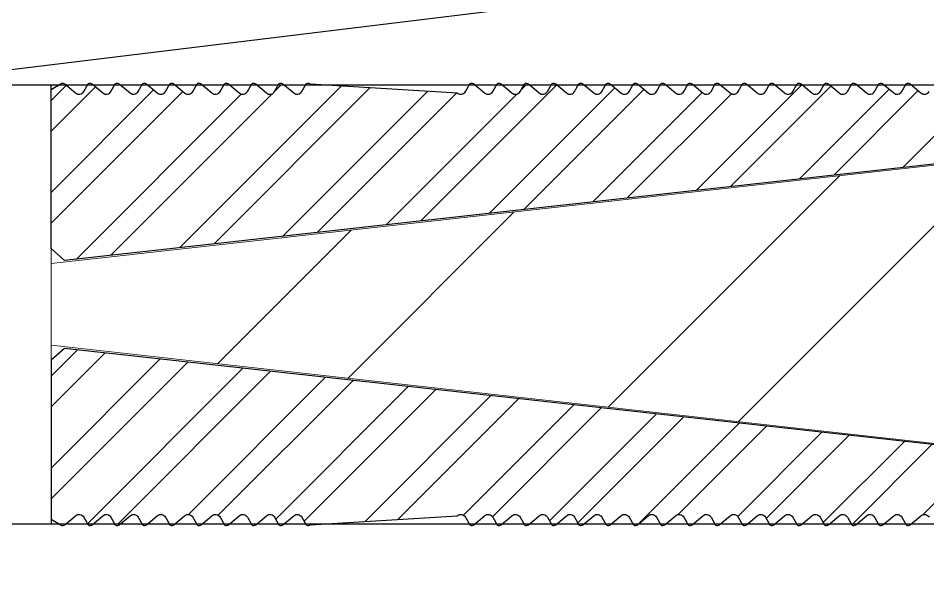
# Model space of a CAD drawing. Header units: millimetres. Extents: x 925681 to 1410834, y 71669 to 296428.
# Drawn here: x 1055210.82 to 1055244.18, y 291840.45 to 291860.7 of the extents above; entities that cross this region are included whole.
import ezdxf

# ---------------------------------------------------------------- set-up
doc = ezdxf.new("R2010")
doc.units = ezdxf.units.MM
doc.header["$LTSCALE"] = 100
for name, color, linetype, lineweight in [('Ap0311_H', 8, 'Continuous', 15), ('Ap0605-StrandSection', 41, 'Continuous', 25), ('STELL', 7, 'Continuous', 18)]:
    doc.layers.add(name, color=color, linetype=linetype, lineweight=lineweight)
doc.layers.add('WEDGES', color=8, linetype='Continuous')
pattern_1 = [(7.000000000000054, (1430, 30590.500000111), (-0.9673379132783588, 7.878335078652992), [])]
pattern_2 = [(45, (1435, 30590.500000111), (-1.683798022700467, 1.683798022700467), []), (45, (1436.122532499954, 30590.500000111), (-1.683798022700467, 1.683798022700467), [])]

# ---------------------------------------------------------------- blocks, each defined once
blk = doc.blocks.new('*U389')
at = {"layer": 'Ap0311_H'}
h = blk.add_hatch(dxfattribs=at)
h.set_pattern_fill('ANSI32', color=256, scale=30, style=0)
h.set_pattern_definition([(45, (85, 597.0500000002503), (-7.954951288348659, 7.954951288348661), []), (45, (90.30330085, 597.0500000002503), (-7.954951288348659, 7.954951288348661), [])])
h.paths.add_polyline_path([(85, 606.0000000002037), (85, 603.0000000002037), (138.4588612462395, 597.0500000002503), (145.0000000000001, 597.0500000002503), (150, 597.6639228047279), (150, 611.3360771956795), (145, 611.9500000001572), (138.4588612462392, 611.9500000001572)])
at = {"layer": 'Ap0605-StrandSection'}
h = blk.add_hatch(dxfattribs=at)
h.set_pattern_fill('ANSI31', color=41, scale=2.5, angle=322.0000000000001, style=0)
h.set_pattern_definition(pattern_1)
edge = h.paths.add_edge_path()
edge.add_line((330, 611.1387523339072), (151.0134716080502, 625.1236443363305))
edge.add_arc((139.4097762668482, 419.0000000052066), 206.4499999949505, 86.77794468987273, 90.00000000005105)
edge.add_line((139.4097762666643, 625.4500000001572), (35, 625.4500000001572))
edge.add_line((35, 625.4500000001572), (35, 612.5500000002503))
edge.add_line((35, 612.5500000002503), (139.4097762666643, 612.5500000002503))
edge.add_arc((139.4097762664798, 419.0000000041043), 193.549999996146, 86.81878624320609, 89.99999999994537, ccw=False)
edge.add_line((150.1506654075347, 612.2517420375661), (329.7484020059928, 598.2190940344881))
edge.add_line((329.7484020059928, 598.2190940344881), (330, 598.2190940344881))
h = blk.add_hatch(dxfattribs=at)
h.set_pattern_fill('ANSI31', color=41, scale=2.5, angle=322.0000000000001, style=0)
h.set_pattern_definition(pattern_1)
h.paths.add_polyline_path([(335, 590.0000000002037), (335, 596.4500000001572), (121.8460471386788, 596.4500000001572), (121.3756138478639, 596.3922380550939), (121.3422649732674, 596.4500000001572), (120.534814520739, 596.4500000001572), (120.4752268411685, 596.400000000227), (120.3711324867327, 596.400000000227), (120.3422649732674, 596.4500000001572), (119.534814520739, 596.4500000001572), (119.4752268411685, 596.400000000227), (119.3711324868491, 596.400000000227), (119.3422649732674, 596.4500000001572), (118.534814520739, 596.4500000001572), (118.4752268411685, 596.400000000227), (118.3711324867327, 596.400000000227), (118.3422649732674, 596.4500000001572), (117.534814520739, 596.4500000001572), (117.4752268411685, 596.400000000227), (117.3711324868491, 596.400000000227), (117.3422649732674, 596.4500000001572), (116.534814520739, 596.4500000001572), (116.4752268411103, 596.400000000227), (116.3711324868491, 596.400000000227), (116.3422649732674, 596.4500000001572), (115.534814520739, 596.4500000001572), (115.4752268411685, 596.400000000227), (115.3711324868491, 596.400000000227), (115.3422649732674, 596.4500000001572), (114.534814520739, 596.4500000001572), (114.4752268411103, 596.400000000227), (114.3711324867327, 596.400000000227), (114.3422649732674, 596.4500000001572), (113.534814520739, 596.4500000001572), (113.4752268411103, 596.400000000227), (113.3711324868491, 596.400000000227), (113.3422649732674, 596.4500000001572), (112.534814520739, 596.4500000001572), (112.4752268411685, 596.400000000227), (112.3711324868491, 596.400000000227), (112.3422649732674, 596.4500000001572), (111.534814520739, 596.4500000001572), (111.4752268411685, 596.400000000227), (111.3711324868491, 596.400000000227), (111.3422649732674, 596.4500000001572), (110.534814520739, 596.4500000001572), (110.4752268411685, 596.400000000227), (110.3711324868491, 596.400000000227), (110.3422649732674, 596.4500000001572), (109.534814520739, 596.4500000001572), (109.4752268411685, 596.400000000227), (109.3711324867327, 596.400000000227), (109.3422649732674, 596.4500000001572), (108.534814520739, 596.4500000001572), (108.4752268411685, 596.400000000227), (108.3711324868491, 596.400000000227), (108.3422649732674, 596.4500000001572), (107.534814520739, 596.4500000001572), (107.4752268411103, 596.400000000227), (107.3711324868491, 596.400000000227), (107.3422649732674, 596.4500000001572), (106.534814520739, 596.4500000001572), (106.4752268411103, 596.400000000227), (106.3711324868491, 596.400000000227), (106.3422649732674, 596.4500000001572), (105.534814520739, 596.4500000001572), (105.4752268411685, 596.400000000227), (105.3711324867327, 596.400000000227), (105.3422649732674, 596.4500000001572), (104.534814520739, 596.4500000001572), (104.4752268411103, 596.400000000227), (104.3711324868491, 596.400000000227), (104.3422649732674, 596.4500000001572), (103.534814520739, 596.4500000001572), (103.4752268411103, 596.400000000227), (103.3711324868491, 596.400000000227), (103.3422649732674, 596.4500000001572), (102.534814520739, 596.4500000001572), (102.4752268411103, 596.400000000227), (102.3711324868491, 596.400000000227), (102.3422649732674, 596.4500000001572), (101.534814520739, 596.4500000001572), (101.4752268411685, 596.400000000227), (101.3711324868491, 596.400000000227), (101.3422649732674, 596.4500000001572), (100.534814520739, 596.4500000001572), (100.4752268411685, 596.400000000227), (100.3711324868491, 596.400000000227), (100.3422649732674, 596.4500000001572), (99.53481452073902, 596.4500000001572), (99.47522684111027, 596.400000000227), (99.37113248684909, 596.400000000227), (99.34226497326745, 596.4500000001572), (98.53481452073902, 596.4500000001572), (98.47522684111027, 596.400000000227), (98.37113248673268, 596.400000000227), (98.34226497326745, 596.4500000001572), (97.53481452073902, 596.4500000001572), (97.47522684116848, 596.400000000227), (97.37113248684909, 596.400000000227), (97.34226497326745, 596.4500000001572), (96.53481452073902, 596.4500000001572), (96.47522684116848, 596.400000000227), (96.37113248684909, 596.400000000227), (96.34226497326745, 596.4500000001572), (95.53481452073902, 596.4500000001572), (95.47522684116848, 596.400000000227), (95.37113248673268, 596.400000000227), (95.34226497326745, 596.4500000001572), (89.93814030534122, 596.4500000001572), (89.5031085787341, 596.423395555903, -0.1763269807081701), (89.43882981780916, 596.400000000227), (89.37113248673268, 596.400000000227), (89.34226497326745, 596.4500000001572), (88.53481452073902, 596.4500000001572), (88.47522684116848, 596.400000000227), (88.37113248684909, 596.400000000227), (88.34226497326745, 596.4500000001572), (87.53481452073902, 596.4500000001572), (87.47522684111027, 596.400000000227), (87.37113248684909, 596.400000000227), (87.34226497326745, 596.4500000001572), (86.53481452073902, 596.4500000001572), (86.47522684111027, 596.400000000227), (86.37113248684909, 596.400000000227), (86.34226497326745, 596.4500000001572), (85.53481452073902, 596.4500000001572), (85.47522684111027, 596.400000000227), (85.37113248684909, 596.400000000227), (85.34226497326745, 596.4500000001572), (84.53481452073902, 596.4500000001572), (84.47522684111027, 596.400000000227), (84.37113248684909, 596.400000000227), (84.34226497326745, 596.4500000001572), (83.53481452073902, 596.4500000001572), (83.47522684116848, 596.400000000227), (83.37113248684909, 596.400000000227), (83.34226497326745, 596.4500000001572), (82.53481452073902, 596.4500000001572), (82.47522684111027, 596.400000000227), (82.37113248684909, 596.400000000227), (82.34226497326745, 596.4500000001572), (81.53481452073902, 596.4500000001572), (81.47522684111027, 596.400000000227), (81.37113248684909, 596.400000000227), (81.34226497326745, 596.4500000001572), (80.53481452073902, 596.4500000001572), (80.44456409977283, 596.3742709051585), (80.31339745956939, 596.4500000001572), (30, 596.4500000001572), (30, 590.0000000002037)])
edge = h.paths.add_edge_path()
edge.add_line((35, 590.0000000002037), (35, 583.5500000002503))
edge.add_line((35, 583.5500000002503), (80.31339745956939, 583.5500000002503))
edge.add_line((80.31339745956939, 583.5500000002503), (80.44456409965642, 583.6257290952199))
edge.add_line((80.44456409965642, 583.6257290952199), (80.53481452073902, 583.5500000002503))
edge.add_line((80.53481452073902, 583.5500000002503), (81.34226497326745, 583.5500000002503))
edge.add_line((81.34226497326745, 583.5500000002503), (81.37113248684909, 583.6000000001804))
edge.add_line((81.37113248684909, 583.6000000001804), (81.47522684111027, 583.6000000001804))
edge.add_line((81.47522684111027, 583.6000000001804), (81.53481452073902, 583.5500000002503))
edge.add_line((81.53481452073902, 583.5500000002503), (82.34226497326745, 583.5500000002503))
edge.add_line((82.34226497326745, 583.5500000002503), (82.37113248684909, 583.6000000001804))
edge.add_line((82.37113248684909, 583.6000000001804), (82.47522684111027, 583.6000000001804))
edge.add_line((82.47522684111027, 583.6000000001804), (82.53481452073902, 583.5500000002503))
edge.add_line((82.53481452073902, 583.5500000002503), (83.34226497326745, 583.5500000002503))
edge.add_line((83.34226497326745, 583.5500000002503), (83.37113248684909, 583.6000000001804))
edge.add_line((83.37113248684909, 583.6000000001804), (83.47522684111027, 583.6000000001804))
edge.add_line((83.47522684111027, 583.6000000001804), (83.53481452073902, 583.5500000002503))
edge.add_line((83.53481452073902, 583.5500000002503), (84.34226497326745, 583.5500000002503))
edge.add_line((84.34226497326745, 583.5500000002503), (84.37113248684909, 583.6000000001804))
edge.add_line((84.37113248684909, 583.6000000001804), (84.47522684111027, 583.6000000001804))
edge.add_line((84.47522684111027, 583.6000000001804), (84.53481452073902, 583.5500000002503))
edge.add_line((84.53481452073902, 583.5500000002503), (85.34226497326745, 583.5500000002503))
edge.add_line((85.34226497326745, 583.5500000002503), (85.37113248684909, 583.6000000001804))
edge.add_line((85.37113248684909, 583.6000000001804), (85.47522684111027, 583.6000000001804))
edge.add_line((85.47522684111027, 583.6000000001804), (85.53481452073902, 583.5500000002503))
edge.add_line((85.53481452073902, 583.5500000002503), (86.34226497326745, 583.5500000002503))
edge.add_line((86.34226497326745, 583.5500000002503), (86.37113248684909, 583.6000000001804))
edge.add_line((86.37113248684909, 583.6000000001804), (86.47522684111027, 583.6000000001804))
edge.add_line((86.47522684111027, 583.6000000001804), (86.53481452073902, 583.5500000002503))
edge.add_line((86.53481452073902, 583.5500000002503), (87.34226497326745, 583.5500000002503))
edge.add_line((87.34226497326745, 583.5500000002503), (87.37113248684909, 583.6000000001804))
edge.add_line((87.37113248684909, 583.6000000001804), (87.47522684111027, 583.6000000001804))
edge.add_line((87.47522684111027, 583.6000000001804), (87.53481452073902, 583.5500000002503))
edge.add_line((87.53481452073902, 583.5500000002503), (88.34226497326745, 583.5500000002503))
edge.add_line((88.34226497326745, 583.5500000002503), (88.37113248684909, 583.6000000001804))
edge.add_line((88.37113248684909, 583.6000000001804), (88.47522684111027, 583.6000000001804))
edge.add_line((88.47522684111027, 583.6000000001804), (88.53481452073902, 583.5500000002503))
edge.add_line((88.53481452073902, 583.5500000002503), (89.34226497326745, 583.5500000002503))
edge.add_line((89.34226497326745, 583.5500000002503), (89.37113248684909, 583.6000000001804))
edge.add_line((89.37113248684909, 583.6000000001804), (89.43882981780916, 583.6000000001804))
edge.add_arc((89.43882981780553, 583.5000000002492), 0.09999999993215455, 49.99999999667, 89.99999999738628, ccw=False)
edge.add_line((89.5031085787341, 583.5766044445045), (89.93814030539943, 583.5500000002503))
edge.add_line((89.93814030539943, 583.5500000002503), (95.34226497326745, 583.5500000002503))
edge.add_line((95.34226497326745, 583.5500000002503), (95.37113248684909, 583.6000000001804))
edge.add_line((95.37113248684909, 583.6000000001804), (95.47522684111027, 583.6000000001804))
edge.add_line((95.47522684111027, 583.6000000001804), (95.53481452073902, 583.5500000002503))
edge.add_line((95.53481452073902, 583.5500000002503), (96.34226497326745, 583.5500000002503))
edge.add_line((96.34226497326745, 583.5500000002503), (96.37113248684909, 583.6000000001804))
edge.add_line((96.37113248684909, 583.6000000001804), (96.47522684111027, 583.6000000001804))
edge.add_line((96.47522684111027, 583.6000000001804), (96.53481452073902, 583.5500000002503))
edge.add_line((96.53481452073902, 583.5500000002503), (97.34226497326745, 583.5500000002503))
edge.add_line((97.34226497326745, 583.5500000002503), (97.37113248684909, 583.6000000001804))
edge.add_line((97.37113248684909, 583.6000000001804), (97.47522684111027, 583.6000000001804))
edge.add_line((97.47522684111027, 583.6000000001804), (97.53481452073902, 583.5500000002503))
edge.add_line((97.53481452073902, 583.5500000002503), (98.34226497326745, 583.5500000002503))
edge.add_line((98.34226497326745, 583.5500000002503), (98.37113248684909, 583.6000000001804))
edge.add_line((98.37113248684909, 583.6000000001804), (98.47522684111027, 583.6000000001804))
edge.add_line((98.47522684111027, 583.6000000001804), (98.53481452073902, 583.5500000002503))
edge.add_line((98.53481452073902, 583.5500000002503), (99.34226497326745, 583.5500000002503))
edge.add_line((99.34226497326745, 583.5500000002503), (99.37113248684909, 583.6000000001804))
edge.add_line((99.37113248684909, 583.6000000001804), (99.47522684111027, 583.6000000001804))
edge.add_line((99.47522684111027, 583.6000000001804), (99.53481452073902, 583.5500000002503))
edge.add_line((99.53481452073902, 583.5500000002503), (100.3422649732674, 583.5500000002503))
edge.add_line((100.3422649732674, 583.5500000002503), (100.3711324867327, 583.6000000001804))
edge.add_line((100.3711324867327, 583.6000000001804), (100.4752268411103, 583.6000000001804))
edge.add_line((100.4752268411103, 583.6000000001804), (100.534814520739, 583.5500000002503))
edge.add_line((100.534814520739, 583.5500000002503), (101.3422649732674, 583.5500000002503))
edge.add_line((101.3422649732674, 583.5500000002503), (101.3711324868491, 583.6000000001804))
edge.add_line((101.3711324868491, 583.6000000001804), (101.4752268411103, 583.6000000001804))
edge.add_line((101.4752268411103, 583.6000000001804), (101.534814520739, 583.5500000002503))
edge.add_line((101.534814520739, 583.5500000002503), (102.3422649732674, 583.5500000002503))
edge.add_line((102.3422649732674, 583.5500000002503), (102.3711324868491, 583.6000000001804))
edge.add_line((102.3711324868491, 583.6000000001804), (102.4752268411685, 583.6000000001804))
edge.add_line((102.4752268411685, 583.6000000001804), (102.534814520739, 583.5500000002503))
edge.add_line((102.534814520739, 583.5500000002503), (103.3422649732674, 583.5500000002503))
edge.add_line((103.3422649732674, 583.5500000002503), (103.3711324868491, 583.6000000001804))
edge.add_line((103.3711324868491, 583.6000000001804), (103.4752268411103, 583.6000000001804))
edge.add_line((103.4752268411103, 583.6000000001804), (103.534814520739, 583.5500000002503))
edge.add_line((103.534814520739, 583.5500000002503), (104.3422649732674, 583.5500000002503))
edge.add_line((104.3422649732674, 583.5500000002503), (104.3711324868491, 583.6000000001804))
edge.add_line((104.3711324868491, 583.6000000001804), (104.4752268411103, 583.6000000001804))
edge.add_line((104.4752268411103, 583.6000000001804), (104.534814520739, 583.5500000002503))
edge.add_line((104.534814520739, 583.5500000002503), (105.3422649732674, 583.5500000002503))
edge.add_line((105.3422649732674, 583.5500000002503), (105.3711324868491, 583.6000000001804))
edge.add_line((105.3711324868491, 583.6000000001804), (105.4752268411685, 583.6000000001804))
edge.add_line((105.4752268411685, 583.6000000001804), (105.534814520739, 583.5500000002503))
edge.add_line((105.534814520739, 583.5500000002503), (106.3422649732674, 583.5500000002503))
edge.add_line((106.3422649732674, 583.5500000002503), (106.3711324868491, 583.6000000001804))
edge.add_line((106.3711324868491, 583.6000000001804), (106.4752268411685, 583.6000000001804))
edge.add_line((106.4752268411685, 583.6000000001804), (106.534814520739, 583.5500000002503))
edge.add_line((106.534814520739, 583.5500000002503), (107.3422649732674, 583.5500000002503))
edge.add_line((107.3422649732674, 583.5500000002503), (107.3711324868491, 583.6000000001804))
edge.add_line((107.3711324868491, 583.6000000001804), (107.4752268411103, 583.6000000001804))
edge.add_line((107.4752268411103, 583.6000000001804), (107.534814520739, 583.5500000002503))
edge.add_line((107.534814520739, 583.5500000002503), (108.3422649732674, 583.5500000002503))
edge.add_line((108.3422649732674, 583.5500000002503), (108.3711324868491, 583.6000000001804))
edge.add_line((108.3711324868491, 583.6000000001804), (108.4752268411103, 583.6000000001804))
edge.add_line((108.4752268411103, 583.6000000001804), (108.534814520739, 583.5500000002503))
edge.add_line((108.534814520739, 583.5500000002503), (109.3422649732674, 583.5500000002503))
edge.add_line((109.3422649732674, 583.5500000002503), (109.3711324868491, 583.6000000001804))
edge.add_line((109.3711324868491, 583.6000000001804), (109.4752268411103, 583.6000000001804))
edge.add_line((109.4752268411103, 583.6000000001804), (109.534814520739, 583.5500000002503))
edge.add_line((109.534814520739, 583.5500000002503), (110.3422649732674, 583.5500000002503))
edge.add_line((110.3422649732674, 583.5500000002503), (110.3711324868491, 583.6000000001804))
edge.add_line((110.3711324868491, 583.6000000001804), (110.4752268411103, 583.6000000001804))
edge.add_line((110.4752268411103, 583.6000000001804), (110.534814520739, 583.5500000002503))
edge.add_line((110.534814520739, 583.5500000002503), (111.3422649732674, 583.5500000002503))
edge.add_line((111.3422649732674, 583.5500000002503), (111.3711324868491, 583.6000000001804))
edge.add_line((111.3711324868491, 583.6000000001804), (111.4752268411103, 583.6000000001804))
edge.add_line((111.4752268411103, 583.6000000001804), (111.534814520739, 583.5500000002503))
edge.add_line((111.534814520739, 583.5500000002503), (112.3422649732674, 583.5500000002503))
edge.add_line((112.3422649732674, 583.5500000002503), (112.3711324868491, 583.6000000001804))
edge.add_line((112.3711324868491, 583.6000000001804), (112.4752268411103, 583.6000000001804))
edge.add_line((112.4752268411103, 583.6000000001804), (112.534814520739, 583.5500000002503))
edge.add_line((112.534814520739, 583.5500000002503), (113.3422649732674, 583.5500000002503))
edge.add_line((113.3422649732674, 583.5500000002503), (113.3711324868491, 583.6000000001804))
edge.add_line((113.3711324868491, 583.6000000001804), (113.4752268411103, 583.6000000001804))
edge.add_line((113.4752268411103, 583.6000000001804), (113.534814520739, 583.5500000002503))
edge.add_line((113.534814520739, 583.5500000002503), (114.3422649732674, 583.5500000002503))
edge.add_line((114.3422649732674, 583.5500000002503), (114.3711324868491, 583.6000000001804))
edge.add_line((114.3711324868491, 583.6000000001804), (114.4752268411103, 583.6000000001804))
edge.add_line((114.4752268411103, 583.6000000001804), (114.534814520739, 583.5500000002503))
edge.add_line((114.534814520739, 583.5500000002503), (115.3422649732674, 583.5500000002503))
edge.add_line((115.3422649732674, 583.5500000002503), (115.3711324868491, 583.6000000001804))
edge.add_line((115.3711324868491, 583.6000000001804), (115.4752268411103, 583.6000000001804))
edge.add_line((115.4752268411103, 583.6000000001804), (115.534814520739, 583.5500000002503))
edge.add_line((115.534814520739, 583.5500000002503), (116.3422649732674, 583.5500000002503))
edge.add_line((116.3422649732674, 583.5500000002503), (116.3711324868491, 583.6000000001804))
edge.add_line((116.3711324868491, 583.6000000001804), (116.4752268411103, 583.6000000001804))
edge.add_line((116.4752268411103, 583.6000000001804), (116.534814520739, 583.5500000002503))
edge.add_line((116.534814520739, 583.5500000002503), (117.3422649732674, 583.5500000002503))
edge.add_line((117.3422649732674, 583.5500000002503), (117.3711324868491, 583.6000000001804))
edge.add_line((117.3711324868491, 583.6000000001804), (117.4752268411103, 583.6000000001804))
edge.add_line((117.4752268411103, 583.6000000001804), (117.534814520739, 583.5500000002503))
edge.add_line((117.534814520739, 583.5500000002503), (118.3422649732674, 583.5500000002503))
edge.add_line((118.3422649732674, 583.5500000002503), (118.3711324868491, 583.6000000001804))
edge.add_line((118.3711324868491, 583.6000000001804), (118.4752268411103, 583.6000000001804))
edge.add_line((118.4752268411103, 583.6000000001804), (118.534814520739, 583.5500000002503))
edge.add_line((118.534814520739, 583.5500000002503), (119.3422649732674, 583.5500000002503))
edge.add_line((119.3422649732674, 583.5500000002503), (119.3711324868491, 583.6000000001804))
edge.add_line((119.3711324868491, 583.6000000001804), (119.4752268411103, 583.6000000001804))
edge.add_line((119.4752268411103, 583.6000000001804), (119.534814520739, 583.5500000002503))
edge.add_line((119.534814520739, 583.5500000002503), (120.3422649732674, 583.5500000002503))
edge.add_line((120.3422649732674, 583.5500000002503), (120.3711324868491, 583.6000000001804))
edge.add_line((120.3711324868491, 583.6000000001804), (120.4752268411103, 583.6000000001804))
edge.add_line((120.4752268411103, 583.6000000001804), (120.534814520739, 583.5500000002503))
edge.add_line((120.534814520739, 583.5500000002503), (121.3422649732674, 583.5500000002503))
edge.add_line((121.3422649732674, 583.5500000002503), (121.3756138478639, 583.6077619452844))
edge.add_line((121.3756138478639, 583.6077619452844), (121.8460471386788, 583.5500000002503))
edge.add_line((121.8460471386788, 583.5500000002503), (335, 583.5500000002503))
edge.add_line((335, 583.5500000002503), (335, 590.0000000002037))
edge.add_line((335, 590.0000000002037), (35, 590.0000000002037))
at = {"layer": 'WEDGES'}
h = blk.add_hatch(dxfattribs=at)
h.set_pattern_fill('ANSI32', color=8, scale=0.25, style=0)
h.set_pattern_definition(pattern_2)
h.paths.add_polyline_path([(94.93814030539943, 612.5500000002503), (94.34226497326745, 612.5500000002503), (94.19792740559205, 612.3000000002503, -0.4663076581538743), (93.89616480330005, 612.2467911116255), (93.53481452073902, 612.5500000002503), (93.34226497326745, 612.5500000002503), (93.19792740559205, 612.3000000002503, -0.4663076581538743), (92.89616480330005, 612.2467911116255), (92.53481452073902, 612.5500000002503), (92.34226497326745, 612.5500000002503), (92.19792740559205, 612.3000000002503, -0.4663076581538743), (91.89616480330005, 612.2467911116255), (91.53481452073902, 612.5500000002503), (91.34226497326745, 612.5500000002503), (91.19792740559205, 612.3000000002503, -0.4663076581538743), (90.89616480330005, 612.2467911116255), (90.53481452073902, 612.5500000002503), (90.34226497326745, 612.5500000002503), (90.19792740559205, 612.3000000002503, -0.4663076581538743), (89.89616480330005, 612.2467911116255), (89.53481452073902, 612.5500000002503), (89.34226497326745, 612.5500000002503), (89.19792740559205, 612.3000000002503, -0.4663076581538743), (88.89616480330005, 612.2467911116255), (88.53481452073902, 612.5500000002503), (88.34226497326745, 612.5500000002503), (88.19792740559205, 612.3000000002503, -0.4663076581538743), (87.89616480330005, 612.2467911116255), (87.53481452073902, 612.5500000002503), (87.34226497326745, 612.5500000002503), (87.19792740559205, 612.3000000002503, -0.4663076581538743), (86.89616480330005, 612.2467911116255), (86.53481452073902, 612.5500000002503), (86.34226497326745, 612.5500000002503), (86.19792740559205, 612.3000000002503, -0.4663076581538743), (85.89616480330005, 612.2467911116255), (85.53481452073902, 612.5500000002503), (85.31339745956939, 612.5500000002503), (85, 612.369059892575), (85, 606.5500000002503), (85.49609372485429, 606.1123780118942), (127.5, 610.7651885288942), (129.9258819045499, 611.4152016261069, 0.3394542588633942), (130, 611.5117942087527), (130, 611.7203806508041, 0.3788661086949006), (129.5609346716665, 612.2166537266166), (126.8460471386788, 612.5500000002503), (126.3422649732674, 612.5500000002503), (126.1979274055921, 612.3000000002503, -0.4663076581538743), (125.8961648033001, 612.2467911116255), (125.534814520739, 612.5500000002503), (125.3422649732674, 612.5500000002503), (125.1979274055921, 612.3000000002503, -0.4663076581538743), (124.8961648033001, 612.2467911116255), (124.534814520739, 612.5500000002503), (124.3422649732674, 612.5500000002503), (124.1979274055921, 612.3000000002503, -0.4663076581538743), (123.8961648033001, 612.2467911116255), (123.534814520739, 612.5500000002503), (123.3422649732674, 612.5500000002503), (123.1979274055921, 612.3000000002503, -0.4663076581538743), (122.8961648033001, 612.2467911116255), (122.534814520739, 612.5500000002503), (122.3422649732674, 612.5500000002503), (122.1979274055921, 612.3000000002503, -0.4663076581538743), (121.8961648033001, 612.2467911116255), (121.534814520739, 612.5500000002503), (121.3422649732674, 612.5500000002503), (121.1979274055921, 612.3000000002503, -0.4663076581538743), (120.8961648033001, 612.2467911116255), (120.534814520739, 612.5500000002503), (120.3422649732674, 612.5500000002503), (120.1979274055921, 612.3000000002503, -0.4663076581538743), (119.8961648033001, 612.2467911116255), (119.534814520739, 612.5500000002503), (119.3422649732674, 612.5500000002503), (119.1979274055921, 612.3000000002503, -0.4663076581538743), (118.8961648033001, 612.2467911116255), (118.534814520739, 612.5500000002503), (118.3422649732674, 612.5500000002503), (118.1979274055921, 612.3000000002503, -0.4663076581538743), (117.8961648033001, 612.2467911116255), (117.534814520739, 612.5500000002503), (117.3422649732674, 612.5500000002503), (117.1979274055921, 612.3000000002503, -0.4663076581538743), (116.8961648033001, 612.2467911116255), (116.534814520739, 612.5500000002503), (116.3422649732674, 612.5500000002503), (116.1979274055921, 612.3000000002503, -0.4663076581538743), (115.8961648033001, 612.2467911116255), (115.534814520739, 612.5500000002503), (115.3422649732674, 612.5500000002503), (115.1979274055921, 612.3000000002503, -0.4663076581538743), (114.8961648033001, 612.2467911116255), (114.534814520739, 612.5500000002503), (114.3422649732674, 612.5500000002503), (114.1979274055921, 612.3000000002503, -0.4663076581538743), (113.8961648033001, 612.2467911116255), (113.534814520739, 612.5500000002503), (113.3422649732674, 612.5500000002503), (113.1979274055921, 612.3000000002503, -0.4663076581538743), (112.8961648033001, 612.2467911116255), (112.534814520739, 612.5500000002503), (112.3422649732674, 612.5500000002503), (112.1979274055921, 612.3000000002503, -0.4663076581538743), (111.8961648033001, 612.2467911116255), (111.534814520739, 612.5500000002503), (111.3422649732674, 612.5500000002503), (111.1979274055921, 612.3000000002503, -0.4663076581538743), (110.8961648033001, 612.2467911116255), (110.534814520739, 612.5500000002503), (110.3422649732674, 612.5500000002503), (110.1979274055921, 612.3000000002503, -0.4663076581538743), (109.8961648033001, 612.2467911116255), (109.534814520739, 612.5500000002503), (109.3422649732674, 612.5500000002503), (109.1979274055921, 612.3000000002503, -0.4663076581538743), (108.8961648033001, 612.2467911116255), (108.534814520739, 612.5500000002503), (108.3422649732674, 612.5500000002503), (108.1979274055921, 612.3000000002503, -0.4663076581538743), (107.8961648033001, 612.2467911116255), (107.534814520739, 612.5500000002503), (107.3422649732674, 612.5500000002503), (107.1979274055921, 612.3000000002503, -0.4663076581538743), (106.8961648033001, 612.2467911116255), (106.534814520739, 612.5500000002503), (106.3422649732674, 612.5500000002503), (106.1979274055921, 612.3000000002503, -0.4663076581538743), (105.8961648033001, 612.2467911116255), (105.534814520739, 612.5500000002503), (105.3422649732674, 612.5500000002503), (105.1979274055921, 612.3000000002503, -0.4663076581538743), (104.8961648033001, 612.2467911116255), (104.534814520739, 612.5500000002503), (104.3422649732674, 612.5500000002503), (104.1979274055921, 612.3000000002503, -0.4663076581538743), (103.8961648033001, 612.2467911116255), (103.534814520739, 612.5500000002503), (103.3422649732674, 612.5500000002503), (103.1979274055921, 612.3000000002503, -0.4663076581538743), (102.8961648033001, 612.2467911116255), (102.534814520739, 612.5500000002503), (102.3422649732674, 612.5500000002503), (102.1979274055921, 612.3000000002503, -0.4663076581538743), (101.8961648033001, 612.2467911116255), (101.534814520739, 612.5500000002503), (101.3422649732674, 612.5500000002503), (101.1979274055921, 612.3000000002503, -0.4663076581538743), (100.8961648033001, 612.2467911116255), (100.534814520739, 612.5500000002503), (100.3422649732674, 612.5500000002503), (100.1979274055921, 612.3000000002503, -0.4663076581538743), (99.89616480330005, 612.2467911116255)])
h = blk.add_hatch(dxfattribs=at)
h.set_pattern_fill('ANSI32', color=8, scale=0.25, style=0)
h.set_pattern_definition(pattern_2)
h.paths.add_polyline_path([(99.89616480330005, 596.753208888782, -0.4663076576993896), (100.1979274054756, 596.70000000039), (100.3422649732674, 596.4500000001572), (100.534814520739, 596.4500000001572), (100.8961648033001, 596.753208888782, -0.4663076576993896), (101.1979274054756, 596.70000000039), (101.3422649732674, 596.4500000001572), (101.534814520739, 596.4500000001572), (101.8961648033001, 596.753208888782, -0.4663076576993896), (102.1979274054756, 596.70000000039), (102.3422649732674, 596.4500000001572), (102.534814520739, 596.4500000001572), (102.8961648033001, 596.753208888782, -0.4663076576993896), (103.1979274054756, 596.70000000039), (103.3422649732674, 596.4500000001572), (103.534814520739, 596.4500000001572), (103.8961648033001, 596.753208888782, -0.4663076576993896), (104.1979274054756, 596.70000000039), (104.3422649732674, 596.4500000001572), (104.534814520739, 596.4500000001572), (104.8961648033001, 596.753208888782, -0.4663076576993896), (105.1979274054756, 596.70000000039), (105.3422649732674, 596.4500000001572), (105.534814520739, 596.4500000001572), (105.8961648033001, 596.753208888782, -0.4663076576993896), (106.1979274054756, 596.70000000039), (106.3422649732674, 596.4500000001572), (106.534814520739, 596.4500000001572), (106.8961648033001, 596.753208888782, -0.4663076576993896), (107.1979274054756, 596.70000000039), (107.3422649732674, 596.4500000001572), (107.534814520739, 596.4500000001572), (107.8961648033001, 596.753208888782, -0.4663076576993896), (108.1979274054756, 596.70000000039), (108.3422649732674, 596.4500000001572), (108.534814520739, 596.4500000001572), (108.8961648033001, 596.753208888782, -0.4663076576993896), (109.1979274054756, 596.70000000039), (109.3422649732674, 596.4500000001572), (109.534814520739, 596.4500000001572), (109.8961648033001, 596.753208888782, -0.4663076576993896), (110.1979274054756, 596.70000000039), (110.3422649732674, 596.4500000001572), (110.534814520739, 596.4500000001572), (110.8961648033001, 596.753208888782, -0.4663076576993896), (111.1979274054756, 596.70000000039), (111.3422649732674, 596.4500000001572), (111.534814520739, 596.4500000001572), (111.8961648033001, 596.753208888782, -0.4663076576993896), (112.1979274054756, 596.70000000039), (112.3422649732674, 596.4500000001572), (112.534814520739, 596.4500000001572), (112.8961648033001, 596.753208888782, -0.4663076576993896), (113.1979274054756, 596.70000000039), (113.3422649732674, 596.4500000001572), (113.534814520739, 596.4500000001572), (113.8961648033001, 596.753208888782, -0.4663076576993896), (114.1979274054756, 596.70000000039), (114.3422649732674, 596.4500000001572), (114.534814520739, 596.4500000001572), (114.8961648033001, 596.753208888782, -0.4663076576993896), (115.1979274054756, 596.70000000039), (115.3422649732674, 596.4500000001572), (115.534814520739, 596.4500000001572), (115.8961648033001, 596.753208888782, -0.4663076576993896), (116.1979274054756, 596.70000000039), (116.3422649732674, 596.4500000001572), (116.534814520739, 596.4500000001572), (116.8961648033001, 596.753208888782, -0.4663076576993896), (117.1979274054756, 596.70000000039), (117.3422649732674, 596.4500000001572), (117.534814520739, 596.4500000001572), (117.8961648033001, 596.753208888782, -0.4663076576993896), (118.1979274054756, 596.70000000039), (118.3422649732674, 596.4500000001572), (118.534814520739, 596.4500000001572), (118.8961648033001, 596.753208888782, -0.4663076576993896), (119.1979274054756, 596.70000000039), (119.3422649732674, 596.4500000001572), (119.534814520739, 596.4500000001572), (119.8961648033001, 596.753208888782, -0.4663076576993896), (120.1979274054756, 596.70000000039), (120.3422649732674, 596.4500000001572), (120.534814520739, 596.4500000001572), (120.8961648033001, 596.753208888782, -0.4663076576993896), (121.1979274054756, 596.70000000039), (121.3422649732674, 596.4500000001572), (121.534814520739, 596.4500000001572), (121.8961648033001, 596.753208888782, -0.4663076576993896), (122.1979274054756, 596.70000000039), (122.3422649732674, 596.4500000001572), (122.534814520739, 596.4500000001572), (122.8961648033001, 596.753208888782, -0.4663076576993896), (123.1979274054756, 596.70000000039), (123.3422649732674, 596.4500000001572), (123.534814520739, 596.4500000001572), (123.8961648033001, 596.753208888782, -0.4663076576993896), (124.1979274054756, 596.70000000039), (124.3422649732674, 596.4500000001572), (124.534814520739, 596.4500000001572), (124.8961648033001, 596.753208888782, -0.4663076576993896), (125.1979274054756, 596.70000000039), (125.3422649732674, 596.4500000001572), (125.534814520739, 596.4500000001572), (125.8961648033001, 596.753208888782, -0.4663076576993896), (126.1979274054756, 596.70000000039), (126.3422649732674, 596.4500000001572), (126.8460471385624, 596.4500000001572), (129.5609346716665, 596.7833462737908, 0.3788661087094612), (130, 597.2796193496033), (130, 597.4882057916548, 0.3394542589677611), (129.9258819045499, 597.5847983743006), (127.5, 598.2348114715132), (85.49609372485429, 602.8876219885133), (85, 602.4500000001572), (85, 596.6309401078324), (85.31339745956939, 596.4500000001572), (85.53481452073902, 596.4500000001572), (85.89616480330005, 596.753208888782, -0.4663076576993896), (86.19792740547564, 596.70000000039), (86.34226497326745, 596.4500000001572), (86.53481452073902, 596.4500000001572), (86.89616480330005, 596.753208888782, -0.4663076576993896), (87.19792740547564, 596.70000000039), (87.34226497326745, 596.4500000001572), (87.53481452073902, 596.4500000001572), (87.89616480330005, 596.753208888782, -0.4663076576993896), (88.19792740547564, 596.70000000039), (88.34226497326745, 596.4500000001572), (88.53481452073902, 596.4500000001572), (88.89616480330005, 596.753208888782, -0.4663076576993896), (89.19792740547564, 596.70000000039), (89.34226497326745, 596.4500000001572), (89.53481452073902, 596.4500000001572), (89.89616480330005, 596.753208888782, -0.4663076576993896), (90.19792740547564, 596.70000000039), (90.34226497326745, 596.4500000001572), (90.53481452073902, 596.4500000001572), (90.89616480330005, 596.753208888782, -0.4663076576993896), (91.19792740547564, 596.70000000039), (91.34226497326745, 596.4500000001572), (91.53481452073902, 596.4500000001572), (91.89616480330005, 596.753208888782, -0.4663076576993896), (92.19792740547564, 596.70000000039), (92.34226497326745, 596.4500000001572), (92.53481452073902, 596.4500000001572), (92.89616480330005, 596.753208888782, -0.4663076576993896), (93.19792740547564, 596.70000000039), (93.34226497326745, 596.4500000001572), (93.53481452073902, 596.4500000001572), (93.89616480330005, 596.753208888782, -0.4663076576993896), (94.19792740547564, 596.70000000039), (94.34226497326745, 596.4500000001572), (94.93814030534122, 596.4500000001572)])
for points in [[(85, 612.5500000002503), (85, 596.4500000001572)], [(150, 611.3360771956795), (145, 611.9500000001572), (138.4588612462394, 611.9500000001572), (85, 606.0000000002037)], [(150, 597.6639228047279), (145, 597.0500000002503), (138.4588612462394, 597.0500000002503), (85, 603.0000000002037)]]:
    blk.add_lwpolyline(points)
at = {"layer": 'Ap0605-StrandSection', "color": 41}
blk.add_lwpolyline([(330, 611.1387523339072), (151.0134716080502, 625.1236443363305, 0.01405979478770084), (139.4097762666643, 625.4500000001572), (35, 625.4500000001572), (35, 612.5500000002503), (139.4097762666643, 612.5500000002503, -0.01388155511045604), (150.1506654075347, 612.2517420375661), (329.7484020059928, 598.2190940344881), (330, 598.2190940344881)], format="xyb", dxfattribs=at)
blk.add_lwpolyline([(330, 596.4500000001572), (35, 596.4500000001572)], dxfattribs=at)
at = {"layer": 'WEDGES'}
for points in [[(127.5, 610.7651885288942), (85.49609372485429, 606.1123780118942), (85, 606.5500000002503), (85, 612.369059892575), (85.39999999990687, 612.6000000001804), (85.43882981780916, 612.6000000001804, -0.1763269807081701), (85.5031085787341, 612.5766044445045), (85.89616480330005, 612.2467911116255, 0.4663076581538742), (86.19792740559205, 612.3000000002503), (86.35669873002917, 612.5750000001572, -0.2679491924291074), (86.39999999990687, 612.6000000001804), (86.43882981780916, 612.6000000001804, -0.1763269807081701), (86.5031085787341, 612.5766044445045), (86.89616480330005, 612.2467911116255, 0.4663076581538742), (87.19792740559205, 612.3000000002503), (87.35669873002917, 612.5750000001572, -0.2679491924291074), (87.39999999990687, 612.6000000001804), (87.43882981780916, 612.6000000001804, -0.1763269807081701), (87.5031085787341, 612.5766044445045), (87.89616480330005, 612.2467911116255, 0.4663076581538742), (88.19792740559205, 612.3000000002503), (88.35669873002917, 612.5750000001572, -0.2679491924291074), (88.39999999990687, 612.6000000001804), (88.43882981780916, 612.6000000001804, -0.1763269807081701), (88.5031085787341, 612.5766044445045), (88.89616480330005, 612.2467911116255, 0.4663076581538742), (89.19792740559205, 612.3000000002503), (89.35669873002917, 612.5750000001572, -0.2679491924291074), (89.39999999990687, 612.6000000001804), (89.43882981780916, 612.6000000001804, -0.1763269807081701), (89.5031085787341, 612.5766044445045), (89.89616480330005, 612.2467911116255, 0.4663076581538742), (90.19792740559205, 612.3000000002503), (90.35669873002917, 612.5750000001572, -0.2679491924291074), (90.39999999990687, 612.6000000001804), (90.43882981780916, 612.6000000001804, -0.1763269807081701), (90.5031085787341, 612.5766044445045), (90.89616480330005, 612.2467911116255, 0.4663076581538742), (91.19792740559205, 612.3000000002503), (91.35669873002917, 612.5750000001572, -0.2679491924291074), (91.39999999990687, 612.6000000001804), (91.43882981780916, 612.6000000001804, -0.1763269807081701), (91.5031085787341, 612.5766044445045), (91.89616480330005, 612.2467911116255, 0.4663076581538742), (92.19792740559205, 612.3000000002503), (92.35669873002917, 612.5750000001572, -0.2679491924291074), (92.39999999990687, 612.6000000001804), (92.43882981780916, 612.6000000001804, -0.1763269807081701), (92.5031085787341, 612.5766044445045), (92.89616480330005, 612.2467911116255, 0.4663076581538742), (93.19792740559205, 612.3000000002503), (93.35669873002917, 612.5750000001572, -0.2679491924291074), (93.39999999990687, 612.6000000001804), (93.43882981780916, 612.6000000001804, -0.1763269807081701), (93.5031085787341, 612.5766044445045), (93.89616480330005, 612.2467911116255, 0.4663076581538742), (94.19792740559205, 612.3000000002503), (94.35669873002917, 612.5750000001572, -0.2679491924291074), (94.39999999990687, 612.6000000001804), (94.43882981780916, 612.6000000001804, -0.1763269807081701), (94.5031085787341, 612.5766044445045), (99.89616480330005, 612.2467911116255, 0.4663076581538742), (100.1979274055921, 612.3000000002503), (100.3566987300292, 612.5750000001572, -0.2679491924291074), (100.3999999999069, 612.6000000001804), (100.4388298178092, 612.6000000001804, -0.1763269807081701), (100.5031085787341, 612.5766044445045), (100.8961648033001, 612.2467911116255, 0.4663076581538742), (101.1979274055921, 612.3000000002503), (101.3566987300292, 612.5750000001572, -0.2679491924291074), (101.3999999999069, 612.6000000001804), (101.4388298178092, 612.6000000001804, -0.1763269807081701), (101.5031085787341, 612.5766044445045), (101.8961648033001, 612.2467911116255, 0.4663076581538742), (102.1979274055921, 612.3000000002503), (102.3566987300292, 612.5750000001572, -0.2679491924291074), (102.3999999999069, 612.6000000001804), (102.4388298178092, 612.6000000001804, -0.1763269807081701), (102.5031085787341, 612.5766044445045), (102.8961648033001, 612.2467911116255, 0.4663076581538742), (103.1979274055921, 612.3000000002503), (103.3566987300292, 612.5750000001572, -0.2679491924291074), (103.3999999999069, 612.6000000001804), (103.4388298178092, 612.6000000001804, -0.1763269807081701), (103.5031085787341, 612.5766044445045), (103.8961648033001, 612.2467911116255, 0.4663076581538742), (104.1979274055921, 612.3000000002503), (104.3566987300292, 612.5750000001572, -0.2679491924291074), (104.3999999999069, 612.6000000001804), (104.4388298178092, 612.6000000001804, -0.1763269807081701), (104.5031085787341, 612.5766044445045), (104.8961648033001, 612.2467911116255, 0.4663076581538742), (105.1979274055921, 612.3000000002503), (105.3566987300292, 612.5750000001572, -0.2679491924291074), (105.3999999999069, 612.6000000001804), (105.4388298178092, 612.6000000001804, -0.1763269807081701), (105.5031085787341, 612.5766044445045), (105.8961648033001, 612.2467911116255, 0.4663076581538742), (106.1979274055921, 612.3000000002503), (106.3566987300292, 612.5750000001572, -0.2679491924291074), (106.3999999999069, 612.6000000001804), (106.4388298178092, 612.6000000001804, -0.1763269807081701), (106.5031085787341, 612.5766044445045), (106.8961648033001, 612.2467911116255, 0.4663076581538742), (107.1979274055921, 612.3000000002503), (107.3566987300292, 612.5750000001572, -0.2679491924291074), (107.3999999999069, 612.6000000001804), (107.4388298178092, 612.6000000001804, -0.1763269807081701), (107.5031085787341, 612.5766044445045), (107.8961648033001, 612.2467911116255, 0.4663076581538742), (108.1979274055921, 612.3000000002503), (108.3566987300292, 612.5750000001572, -0.2679491924291074), (108.3999999999069, 612.6000000001804), (108.4388298178092, 612.6000000001804, -0.1763269807081701), (108.5031085787341, 612.5766044445045), (108.8961648033001, 612.2467911116255, 0.4663076581538742), (109.1979274055921, 612.3000000002503), (109.3566987300292, 612.5750000001572, -0.2679491924291074), (109.3999999999069, 612.6000000001804), (109.4388298178092, 612.6000000001804, -0.1763269807081701), (109.5031085787341, 612.5766044445045), (109.8961648033001, 612.2467911116255, 0.4663076581538742), (110.1979274055921, 612.3000000002503), (110.3566987300292, 612.5750000001572, -0.2679491924291074), (110.3999999999069, 612.6000000001804), (110.4388298178092, 612.6000000001804, -0.1763269807081701), (110.5031085787341, 612.5766044445045), (110.8961648033001, 612.2467911116255, 0.4663076581538742), (111.1979274055921, 612.3000000002503), (111.3566987300292, 612.5750000001572, -0.2679491924291074), (111.3999999999069, 612.6000000001804), (111.4388298178092, 612.6000000001804, -0.1763269807081701), (111.5031085787341, 612.5766044445045), (111.8961648033001, 612.2467911116255, 0.4663076581538742), (112.1979274055921, 612.3000000002503), (112.3566987300292, 612.5750000001572, -0.2679491924291074), (112.3999999999069, 612.6000000001804), (112.4388298178092, 612.6000000001804, -0.1763269807081701), (112.5031085787341, 612.5766044445045), (112.8961648033001, 612.2467911116255, 0.4663076581538742), (113.1979274055921, 612.3000000002503), (113.3566987300292, 612.5750000001572, -0.2679491924291074), (113.3999999999069, 612.6000000001804), (113.4388298178092, 612.6000000001804, -0.1763269807081701), (113.5031085787341, 612.5766044445045), (113.8961648033001, 612.2467911116255, 0.4663076581538742), (114.1979274055921, 612.3000000002503), (114.3566987300292, 612.5750000001572, -0.2679491924291074), (114.3999999999069, 612.6000000001804), (114.4388298178092, 612.6000000001804, -0.1763269807081701), (114.5031085787341, 612.5766044445045), (114.8961648033001, 612.2467911116255, 0.4663076581538742), (115.1979274055921, 612.3000000002503), (115.3566987300292, 612.5750000001572, -0.2679491924291074), (115.3999999999069, 612.6000000001804), (115.4388298178092, 612.6000000001804, -0.1763269807081701), (115.5031085787341, 612.5766044445045), (115.8961648033001, 612.2467911116255, 0.4663076581538742), (116.1979274055921, 612.3000000002503), (116.3566987300292, 612.5750000001572, -0.2679491924291074), (116.3999999999069, 612.6000000001804), (116.4388298178092, 612.6000000001804, -0.1763269807081701), (116.5031085787341, 612.5766044445045), (116.8961648033001, 612.2467911116255, 0.4663076581538742), (117.1979274055921, 612.3000000002503)], [(127.5, 598.2348114715132), (85.49609372485429, 602.8876219885133), (85, 602.4500000001572), (85, 596.6309401078324), (85.39999999990687, 596.400000000227), (85.43882981780916, 596.400000000227, 0.1763269807081701), (85.5031085787341, 596.423395555903), (85.89616480330005, 596.753208888782, -0.4663076581538742), (86.19792740559205, 596.7000000001572), (86.35669873002917, 596.4250000002503, 0.2679491924291074), (86.39999999990687, 596.400000000227), (86.43882981780916, 596.400000000227, 0.1763269807081701), (86.5031085787341, 596.423395555903), (86.89616480330005, 596.753208888782, -0.4663076581538742), (87.19792740559205, 596.7000000001572), (87.35669873002917, 596.4250000002503, 0.2679491924291074), (87.39999999990687, 596.400000000227), (87.43882981780916, 596.400000000227, 0.1763269807081701), (87.5031085787341, 596.423395555903), (87.89616480330005, 596.753208888782, -0.4663076581538742), (88.19792740559205, 596.7000000001572), (88.35669873002917, 596.4250000002503, 0.2679491924291074), (88.39999999990687, 596.400000000227), (88.43882981780916, 596.400000000227, 0.1763269807081701), (88.5031085787341, 596.423395555903), (88.89616480330005, 596.753208888782, -0.4663076581538742), (89.19792740559205, 596.7000000001572), (89.35669873002917, 596.4250000002503, 0.2679491924291074), (89.39999999990687, 596.400000000227), (89.43882981780916, 596.400000000227, 0.1763269807081701), (89.5031085787341, 596.423395555903), (89.89616480330005, 596.753208888782, -0.4663076581538742), (90.19792740559205, 596.7000000001572), (90.35669873002917, 596.4250000002503, 0.2679491924291074), (90.39999999990687, 596.400000000227), (90.43882981780916, 596.400000000227, 0.1763269807081701), (90.5031085787341, 596.423395555903), (90.89616480330005, 596.753208888782, -0.4663076581538742), (91.19792740559205, 596.7000000001572), (91.35669873002917, 596.4250000002503, 0.2679491924291074), (91.39999999990687, 596.400000000227), (91.43882981780916, 596.400000000227, 0.1763269807081701), (91.5031085787341, 596.423395555903), (91.89616480330005, 596.753208888782, -0.4663076581538742), (92.19792740559205, 596.7000000001572), (92.35669873002917, 596.4250000002503, 0.2679491924291074), (92.39999999990687, 596.400000000227), (92.43882981780916, 596.400000000227, 0.1763269807081701), (92.5031085787341, 596.423395555903), (92.89616480330005, 596.753208888782, -0.4663076581538742), (93.19792740559205, 596.7000000001572), (93.35669873002917, 596.4250000002503, 0.2679491924291074), (93.39999999990687, 596.400000000227), (93.43882981780916, 596.400000000227, 0.1763269807081701), (93.5031085787341, 596.423395555903), (93.89616480330005, 596.753208888782, -0.4663076581538742), (94.19792740559205, 596.7000000001572), (94.35669873002917, 596.4250000002503, 0.2679491924291074), (94.39999999990687, 596.400000000227), (94.43882981780916, 596.400000000227, 0.1763269807081701), (94.5031085787341, 596.423395555903), (99.89616480330005, 596.753208888782, -0.4663076581538742), (100.1979274055921, 596.7000000001572), (100.3566987300292, 596.4250000002503, 0.2679491924291074), (100.3999999999069, 596.400000000227), (100.4388298178092, 596.400000000227, 0.1763269807081701), (100.5031085787341, 596.423395555903), (100.8961648033001, 596.753208888782, -0.4663076581538742), (101.1979274055921, 596.7000000001572), (101.3566987300292, 596.4250000002503, 0.2679491924291074), (101.3999999999069, 596.400000000227), (101.4388298178092, 596.400000000227, 0.1763269807081701), (101.5031085787341, 596.423395555903), (101.8961648033001, 596.753208888782, -0.4663076581538742), (102.1979274055921, 596.7000000001572), (102.3566987300292, 596.4250000002503, 0.2679491924291074), (102.3999999999069, 596.400000000227), (102.4388298178092, 596.400000000227, 0.1763269807081701), (102.5031085787341, 596.423395555903), (102.8961648033001, 596.753208888782, -0.4663076581538742), (103.1979274055921, 596.7000000001572), (103.3566987300292, 596.4250000002503, 0.2679491924291074), (103.3999999999069, 596.400000000227), (103.4388298178092, 596.400000000227, 0.1763269807081701), (103.5031085787341, 596.423395555903), (103.8961648033001, 596.753208888782, -0.4663076581538742), (104.1979274055921, 596.7000000001572), (104.3566987300292, 596.4250000002503, 0.2679491924291074), (104.3999999999069, 596.400000000227), (104.4388298178092, 596.400000000227, 0.1763269807081701), (104.5031085787341, 596.423395555903), (104.8961648033001, 596.753208888782, -0.4663076581538742), (105.1979274055921, 596.7000000001572), (105.3566987300292, 596.4250000002503, 0.2679491924291074), (105.3999999999069, 596.400000000227), (105.4388298178092, 596.400000000227, 0.1763269807081701), (105.5031085787341, 596.423395555903), (105.8961648033001, 596.753208888782, -0.4663076581538742), (106.1979274055921, 596.7000000001572), (106.3566987300292, 596.4250000002503, 0.2679491924291074), (106.3999999999069, 596.400000000227), (106.4388298178092, 596.400000000227, 0.1763269807081701), (106.5031085787341, 596.423395555903), (106.8961648033001, 596.753208888782, -0.4663076581538742), (107.1979274055921, 596.7000000001572), (107.3566987300292, 596.4250000002503, 0.2679491924291074), (107.3999999999069, 596.400000000227), (107.4388298178092, 596.400000000227, 0.1763269807081701), (107.5031085787341, 596.423395555903), (107.8961648033001, 596.753208888782, -0.4663076581538742), (108.1979274055921, 596.7000000001572), (108.3566987300292, 596.4250000002503, 0.2679491924291074), (108.3999999999069, 596.400000000227), (108.4388298178092, 596.400000000227, 0.1763269807081701), (108.5031085787341, 596.423395555903), (108.8961648033001, 596.753208888782, -0.4663076581538742), (109.1979274055921, 596.7000000001572), (109.3566987300292, 596.4250000002503, 0.2679491924291074), (109.3999999999069, 596.400000000227), (109.4388298178092, 596.400000000227, 0.1763269807081701), (109.5031085787341, 596.423395555903), (109.8961648033001, 596.753208888782, -0.4663076581538742), (110.1979274055921, 596.7000000001572), (110.3566987300292, 596.4250000002503, 0.2679491924291074), (110.3999999999069, 596.400000000227), (110.4388298178092, 596.400000000227, 0.1763269807081701), (110.5031085787341, 596.423395555903), (110.8961648033001, 596.753208888782, -0.4663076581538742), (111.1979274055921, 596.7000000001572), (111.3566987300292, 596.4250000002503, 0.2679491924291074), (111.3999999999069, 596.400000000227), (111.4388298178092, 596.400000000227, 0.1763269807081701), (111.5031085787341, 596.423395555903), (111.8961648033001, 596.753208888782, -0.4663076581538742), (112.1979274055921, 596.7000000001572), (112.3566987300292, 596.4250000002503, 0.2679491924291074), (112.3999999999069, 596.400000000227), (112.4388298178092, 596.400000000227, 0.1763269807081701), (112.5031085787341, 596.423395555903), (112.8961648033001, 596.753208888782, -0.4663076581538742), (113.1979274055921, 596.7000000001572), (113.3566987300292, 596.4250000002503, 0.2679491924291074), (113.3999999999069, 596.400000000227), (113.4388298178092, 596.400000000227, 0.1763269807081701), (113.5031085787341, 596.423395555903), (113.8961648033001, 596.753208888782, -0.4663076581538742), (114.1979274055921, 596.7000000001572), (114.3566987300292, 596.4250000002503, 0.2679491924291074), (114.3999999999069, 596.400000000227), (114.4388298178092, 596.400000000227, 0.1763269807081701), (114.5031085787341, 596.423395555903), (114.8961648033001, 596.753208888782, -0.4663076581538742), (115.1979274055921, 596.7000000001572), (115.3566987300292, 596.4250000002503, 0.2679491924291074), (115.3999999999069, 596.400000000227), (115.4388298178092, 596.400000000227, 0.1763269807081701), (115.5031085787341, 596.423395555903), (115.8961648033001, 596.753208888782, -0.4663076581538742), (116.1979274055921, 596.7000000001572), (116.3566987300292, 596.4250000002503, 0.2679491924291074), (116.3999999999069, 596.400000000227), (116.4388298178092, 596.400000000227, 0.1763269807081701), (116.5031085787341, 596.423395555903), (116.8961648033001, 596.753208888782, -0.4663076581538742), (117.1979274055921, 596.7000000001572)]]:
    blk.add_lwpolyline(points, format="xyb", dxfattribs=at)
for points in [[(85, 612.369059892575), (85, 612.5500000002503)], [(85, 596.6309401078324), (85, 596.4500000001572)]]:
    blk.add_lwpolyline(points, dxfattribs=at)

msp = doc.modelspace()

# ---------------------------------------------------------------- block references
at = {"layer": 'STELL'}
msp.add_blockref('*U389', (1055127.028346244, 291245.7147585241), dxfattribs=at)

doc.saveas('drawing.dxf')
